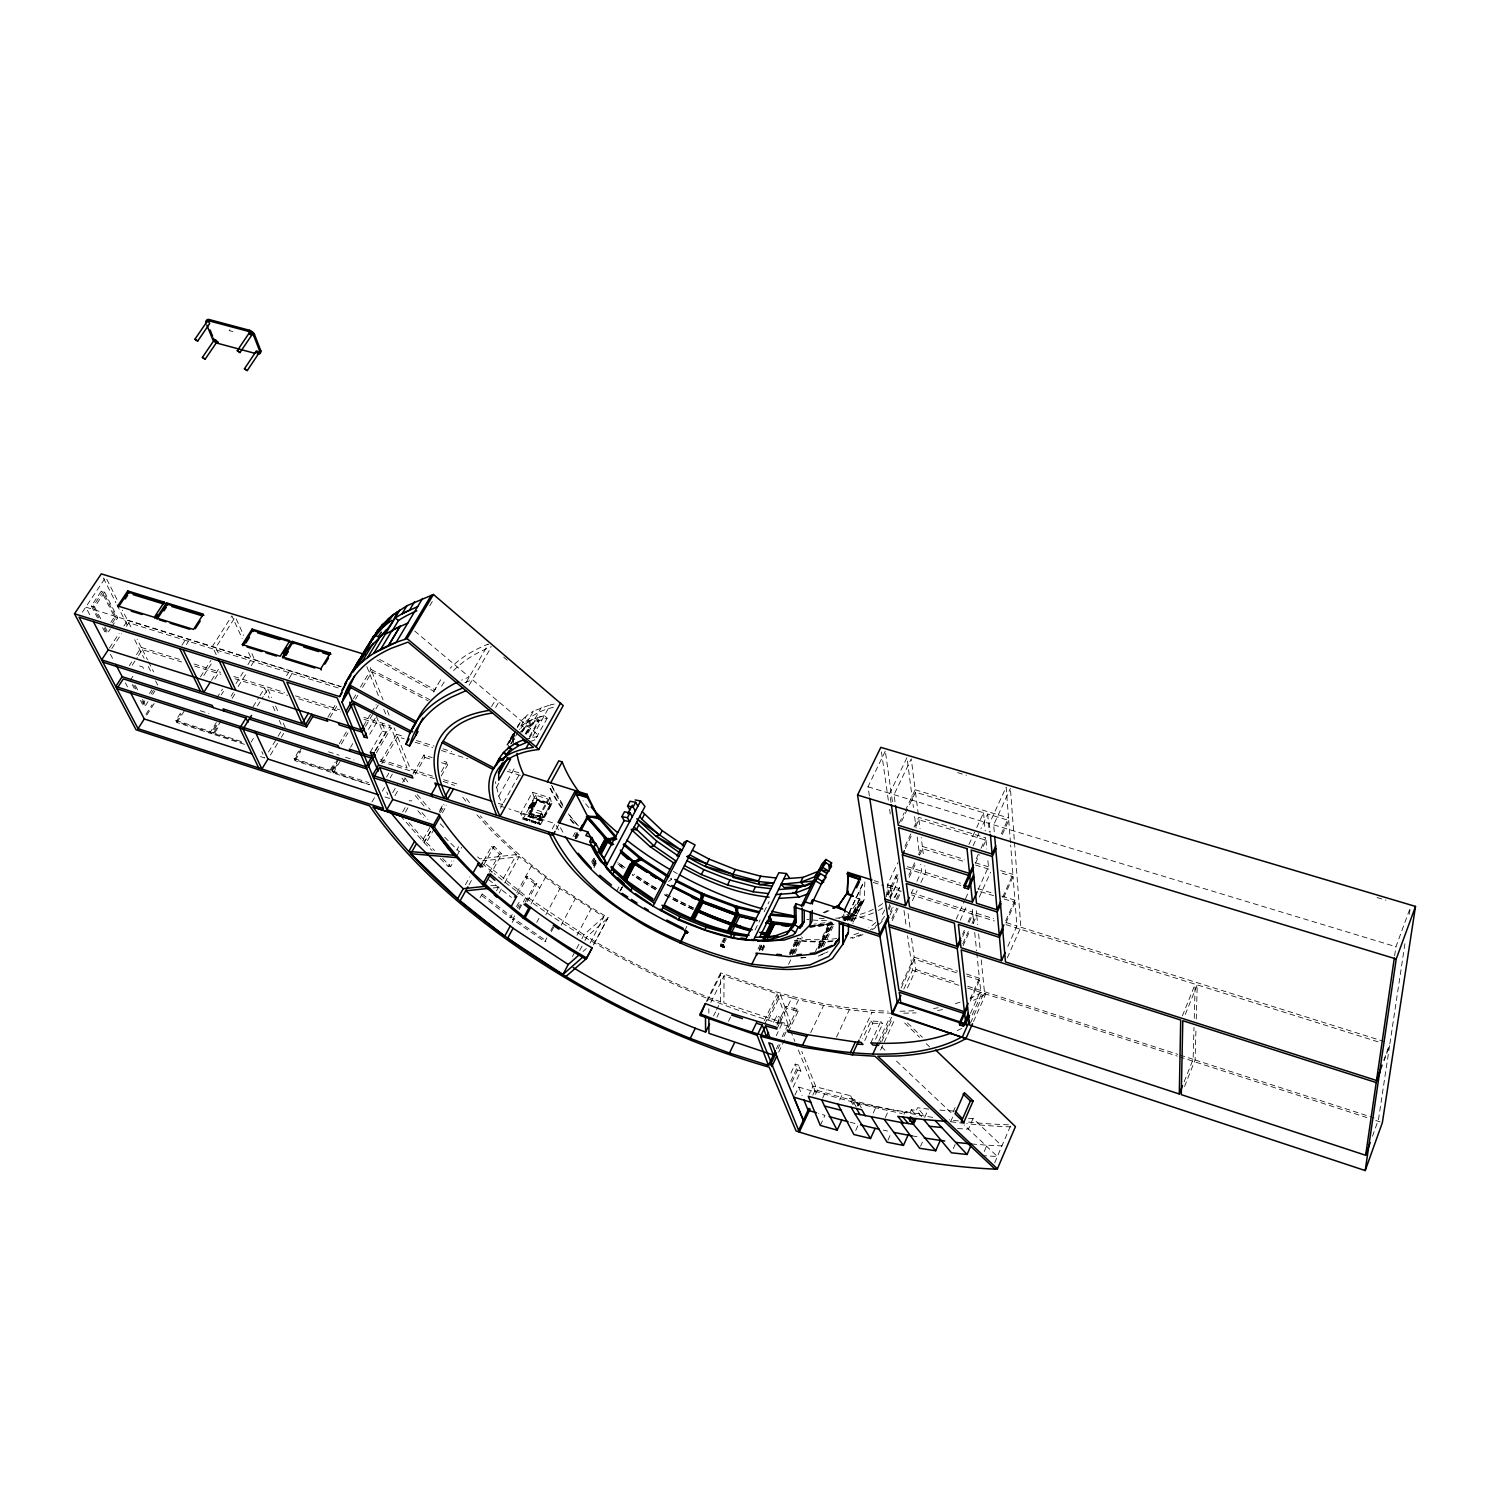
<?xml version="1.0" encoding="UTF-8"?>
<svg xmlns="http://www.w3.org/2000/svg" width="1490" height="1490" viewBox="0 0 1490 1490"><rect width="100%" height="100%" fill="white"/><g stroke="black" fill="none" stroke-linecap="round" stroke-linejoin="round"><path stroke-width="0.75" stroke-dasharray="5 3.75" d="M716.56 1009.885L720.564 1001.82L720.639 972.84L772.081 990.776L797.467 997.779A320.983 144.158 27.1 0 0 888.208 1011.133M788.08 1024.375L777.24 993.904L724.066 975.782L723.879 1003.049L788.08 1024.375L782.194 1036.649M512.951 746.006L514.46 732.987L507.606 745.037M844.662 920.615L844.793 914.301M848.648 919.945L848.797 913.482L874.574 921.714M1184.178 1081.759L1193.118 1059.315L1193.993 1027.448M1194.235 1018.359L1195.166 984.22L1005.452 924.489M1184.531 1086.489L1195.092 1059.949L1196.004 1028.1M1196.265 1018.992L1197.252 984.871L1378.567 1041.976M860.103 890.35L859.86 898.88L849.058 922.049M864.833 881.912L864.256 899.457L852.839 923.428M886.513 896.794L887.425 884.818L897.986 862.505M1394.621 955.798L1395.944 946.727L1409.577 909.664M1404.921 943.71L1389.947 1043.335L1383.633 1060.805M1409.354 914.264L1410.043 909.738M507.252 749.973L511.256 737.196L514.851 739.208L511.256 737.196L508.481 743.603M514.143 734.887L511.07 743.771M1372.458 1136.274L1378.511 1119.381L1389.63 1045.459L1384.098 1060.731M1182.408 1015.826L1195.166 984.22M1185.332 1014.373L1197.252 984.871M994.668 1162.852L1010.928 1124.894A522.32 235.439 27 0 1 967.345 1121.933M968.519 1118.301L973.063 1118.487L1001.932 1145.903L986.957 1145.177L982.432 1155.681L997.406 1156.482L964.049 1124.95M973.063 1118.487L968.444 1129.103L957.046 1128.582M508.891 742.839L511.293 737.308M953.321 1148.66L955.146 1144.488M955.109 1107.461L952.296 1113.831L895.099 1059.763M950.62 1121.728L953.414 1115.377M973.491 1021.581L985.728 993.998L982.394 991.949A320.983 144.158 27.1 0 1 970.232 998.226M1007.855 946.374L1016.906 925.979L1015.081 902.381L1004.316 899.029M920.578 1146.22L922.403 1142.104M1007.296 957.846L1020.855 927.208L1014.411 841.589M970.456 1013.386L980.662 990.459L979.601 980.197L966.582 975.987M924.657 1117.444L928.382 1109.044L917.523 1107.759L916.35 1110.367L921.956 1117.09M972.206 1014.876L982.394 991.949M970.53 1022.96L984.424 991.688L981.184 959.337M970.046 999.157L979.396 978.204L976.825 953.06M1005.713 920.783L1014.913 900.183L1013.088 876.642L999.846 872.544M970.269 1001.112L979.601 980.197M1005.899 922.981L1015.081 902.381M887.984 1140.129L890.741 1133.983M903.964 1114.371L905.138 1111.764L910.148 1112.378L911.321 1109.771L916.35 1110.367M1002.64 897.241L1012.921 874.369L1010.648 845.128M1003.757 897.427L1013.088 876.642M962.521 934.286L964.347 930.244M968.034 922.161L972.616 912.048L972.169 907.745M979.321 897.073L990.608 872.209M962.745 936.446L965.501 930.393M969.171 922.291L972.84 914.208L911.731 894.968M962.801 943.654L968.314 931.511M971.983 923.409L976.565 913.277L976.136 908.975M885.339 1117.556L889.083 1109.286L923.13 1114.483L917.523 1107.759M963.043 945.796L969.45 931.641M973.119 923.539L976.77 915.456L994.426 921.006M960.23 920.28L966.749 905.976M873.252 1112.993L876.064 1106.809L889.083 1109.286M1001.243 833.972L1008.544 817.936L1006.141 787.093L989.416 823.579L990.179 832.277M1002.342 834.419L1008.73 820.394L987.684 814.043L980.886 828.831M978.092 889.605L988.466 866.826L987.646 857.942M976.248 858.761L980.066 850.399M981.035 848.294L985.821 837.846L918.66 817.358L913.78 827.695M975.503 863.194L979.34 854.832M983.158 846.469L986.045 840.192L918.957 819.724L916.033 825.926M994.277 831.718L993.7 824.864L1010.406 788.359M855.744 1130.463L858.519 1124.391M956.226 919.051L964.607 900.668M965.539 898.638L968.332 892.51M878.634 1045.365L891.523 1017.353M856.154 1106.809L853.491 1102.116L854.664 1099.545L849.319 1098.298L850.492 1095.727L813.019 1086.098L809.2 1094.237M850.492 1095.727L854.068 1102.004L852.895 1104.556L849.319 1098.298M881.819 1041.436L891.933 1019.421M907.391 988L915.903 969.487L914.469 959.169L957.884 973.193M973.119 845.743L979.917 830.954M880.609 1050.059L894.671 1019.477M857.663 1105.952L858.855 1103.382L853.491 1102.116M876.064 1106.809L859.395 1103.252L858.221 1105.822L854.664 1099.545M870.868 1042.851L880.739 1021.507L870.849 1021.004L862.766 1038.418M875.543 1039.201L882.713 1023.686L880.739 1021.507M901.785 984.052L914.189 957.176L911.284 936.521M901.133 988.112L914.469 959.169M968.947 844.42L975.764 829.651M976.732 827.527L983.549 812.758L915.475 792.214L908.528 806.798M878.765 1041.249L889.828 1017.223M903.815 989.081L912.476 970.251L907.578 935.776M864.759 1040.579L872.823 1023.164L870.849 1021.004M839.708 1100.03L842.558 1093.884M822.685 1097.962L826.484 1089.805M859.991 1038.158L871.985 1012.325L893.367 1013.349M820.301 1125.416L824.976 1115.358L818.643 1113.458M815.533 1094.368L817.321 1090.345L801.788 1051.456M911.228 893.404L913.128 889.344M916.909 881.242L921.639 871.129L920.764 864.312M912.402 900.742L917.132 890.61M920.913 882.508L925.644 872.376L924.824 865.913M890.294 911.75L892.231 907.634M896.105 899.383L899.979 891.132M890.014 915.177L893.758 907.205M897.501 899.215L901.264 891.244L887.761 886.997M908.9 875.077L914.655 862.803M918.511 854.608L922.347 846.432L921.23 837.529M909.198 877.331L915.922 863.027M919.758 854.85L922.645 848.723L964.552 861.648M891.858 918.492L896.701 908.192M836.486 1037.133L849.319 1009.773L871.985 1012.325M892.175 920.671L897.967 908.304M812.795 1095.187L814.769 1090.978L795.753 1043.503M887.016 894.894L897.93 871.799M888.338 895.043L897.986 874.611M794.896 1095.169L798.714 1087.085L815.812 1092.133L813.019 1086.098M890.201 897.949L895.881 885.898M894.82 897.595L899.55 887.556A190.59 86.625 27.2 0 1 894.093 897.353M790.724 1081.237L798.417 1065.033L795.176 1064.084L789.402 1076.246M791.861 1082.187L797.597 1070.062L795.176 1064.084M904.97 846.301L912.793 829.762M905.287 848.63L912.122 834.177M793.183 1087.178L800.838 1071.012L798.417 1065.033M853.23 922.049L863.716 900.575L852.001 915.884L844.066 919.572M901.58 821.4L907.54 808.884M810.746 1032.607L823.653 1005.433L849.319 1009.773M845.221 920.615L863.809 881.745M845.333 920.652L863.958 881.782M846.618 919.367L849.84 912.886M847.288 920.82L850.231 914.655L842.39 918.417M848.685 919.982L861.313 900.332L851.405 921.099M849.281 920.298L859.488 899.383M850.492 920.932L864.256 899.457L852.522 914.786L844.569 918.324M852.019 921.416L861.909 900.649L852.224 914.134M899.252 823.169L904.225 812.739M905.231 810.653L915.177 789.775L911.247 758.82L894.019 794.673L895.229 803.408M820.841 947.528L832.575 923.111L831.01 922.012L813.838 924.21M821.269 947.119L832.538 923.67L814.546 925.532M822.35 945.871L833.115 923.465M823.411 946.578L834.158 924.191L809.685 927.302M788.21 1032.03L798.193 1011.188L797.094 1009.177L786.012 1006.327L786.813 1008.264L793.593 1010.146L798.566 999.79L823.653 1005.433M776.309 1048.904L778.264 1044.825M778.059 1048.718L780.015 1044.62M783.926 1036.463L786.869 1030.335M788.098 1027.932L797.094 1009.177M842.129 917.859L843.936 914.096M778.711 1052.108L784.578 1039.834M773.534 1022.233L776.514 1016.031L779.922 1017.186L782.157 1023.388L776.216 1035.755M776.942 1023.369L779.922 1017.186M776.998 1025.045L786.012 1006.327M891.039 802.533L889.754 793.369L907 757.553L913.445 807.524M776.793 1029.05L791.786 997.927L798.566 999.79M814.788 952.929L829.464 922.422L832.016 924.75L834.158 924.191M818.01 948.013L830.358 922.329M818.271 948.478L831.01 922.012M818.867 947.864L830.601 923.465L808.4 926.128M819.295 948.255L831.029 923.856L808.828 926.519M764.221 1020.799L777.24 993.904M764.761 1023.965L779.81 992.899M768.579 1019.663L780.592 994.836L791.786 997.927M869.378 795.939L867.981 786.776L885.339 751.109M789.29 953.432L796.126 939.352M789.849 954.55L797.97 937.862M790.091 954.457L797.914 938.365M791.209 953.451L798.212 938.737M792.065 953.712L798.919 939.631M792.494 954.606L800.316 938.476M793.891 952.967L801.713 936.856M788.508 964.384L791.153 958.945M794.747 953.73L802.57 937.62M758 949.018L760.049 944.884M759.174 949.316L761.204 945.182M759.453 950.21L762.396 944.232M759.677 950.471L762.638 944.492M761.576 949.614L764.519 943.636M761.874 950.005L764.836 944.008M762.489 950.75L765.432 944.772M728.536 1021.265L730.566 1017.13M713.561 1015.938L715.572 1011.915M716.913 1017.186L718.906 1013.144M710.842 1002.379L724.066 975.782M755.058 930.039L760.105 919.851M764.146 911.694L769.194 901.525M706.372 1001.504L720.639 972.84M707.433 1001.112L720.676 974.516M721.942 942.183L723.991 938.085M723.116 941.978L725.164 937.88M723.134 942.649L725.183 938.532M724.289 942.928L726.338 938.83M684.879 930.263L686.871 926.333M668.507 881.447L671.58 879.379L670.761 877.442M616.841 890.946L618.909 887.034M590.077 943.077L603.878 916.834L559.905 888.58L519.097 856.713L482.257 861.015M619.765 891.188L621.833 887.276M620.268 890.852L622.317 886.941M620.511 890.685L622.559 886.774M593.262 944.977L608.069 917.579A283.491 125.849 27.4 0 1 480.376 815.868M594.268 943.841L608.069 917.579M572.458 956.543L575.606 950.601M576.649 948.609L580.839 940.656M581.901 938.681L583.987 934.696L603.878 916.834M579.722 950.508L583.912 942.555M584.955 940.562L587.06 936.595L607.045 918.734M577.003 935.292L590.897 909.068M551.375 931.641L554.355 926.072M591.567 862.095L593.672 858.165M592.703 862.151L594.808 858.221M592.126 864.144L595.292 858.24M593.43 864.2L595.516 860.27M561.171 925.216L575.159 899.01M593.821 864.219L595.907 860.289M593.616 865.839L595.777 861.779M593.895 865.932L596 862.021M593.989 867.646L597.118 861.779M514.683 915.791L512.672 919.498L544.837 941.661L546.83 937.955M550.816 930.524L552.79 926.799M536.791 922.31L538.97 918.25M545.806 914.786L559.905 888.58M573.073 836.43L575.214 832.482M574.674 836.598L576.798 832.649M575.643 836.635L577.766 832.705M575.066 838.628L578.25 832.724M575.438 838.684L578.753 832.556M576.518 838.702L579.703 832.78M525.095 902.307L534.966 884.129L536.903 883.589L527.665 876.362L525.542 876.772L539.771 887.872M527.032 901.785L536.903 883.589M531.017 904.02L545.21 877.833M517.719 894.559L527.665 876.362M556.143 829.315L558.769 824.734L564.337 834.773M510.418 917.784L512.299 917.281L482.127 894L480.264 894.521L510.418 917.784L512.448 914.059M516.509 906.609L518.539 902.884L520.42 902.363L517.365 907.95M518.725 908.36L520.755 904.635M512.169 922.478L514.199 918.753L546.402 940.935L544.837 941.661M519.246 909.459L522.282 903.871M523.288 902.027L526.305 896.477L484.008 862.542M516.713 892.92L531.017 866.733M552.213 828.962L555.118 823.616L508.835 808.791M535.674 821.81L535.692 823.132L535.674 821.81L533.513 821.679M543.31 817.433L541.354 811.584L548.208 799.161L535.618 795.157L528.745 807.561L530.738 813.41L537.48 800.8L550.089 804.935L543.31 817.433L530.645 813.186M535.972 821.903L537.871 823.84L537.853 822.499M549.996 797.802L538.263 819.165L540.125 824.752L522.618 819.128L520.699 813.54L532.489 792.252L549.996 797.802L551.952 803.781L540.684 824.287L522.841 817.693L525.039 819.705L525.02 818.382L526.92 818.997L526.939 820.32M538.859 819.053C542.323 816.185 531.651 813 532.154 817.172M520.699 813.54L538.952 819.37L541.932 814.266L530.049 810.467L528.54 813.205L529.49 815.98L541.373 819.779L542.863 817.06L541.932 814.266L538.244 816.296L539.175 819.09L542.863 817.06M499.113 893.087L501.348 889.009M504.682 882.937L519.097 856.713M538.151 822.61L538.169 823.933L538.151 822.61L540.33 824.063M543.217 817.209L550.034 804.786M532.303 807.301L530.068 807.412L530.049 805.531L532.135 807.543L530.049 805.531M532.507 807.096L535.171 802.104L533.327 801.527L530.626 806.407L532.507 807.096L535.171 802.104M537.331 800.223L528.056 816.464L537.182 799.739L551.263 804.339L537.22 799.869L528.056 816.464L542.136 820.971L551.263 804.339M526.92 818.997L527.236 820.413L527.218 819.09L529.099 819.705L529.118 821.027M529.49 815.98L530.999 813.261L530.049 810.467L531.669 816.688L530.999 813.261M529.099 819.705L529.416 821.12L529.397 819.798L531.297 820.394L531.315 821.716M533.476 815.421L532.582 817.042L538.952 819.351M531.297 820.394L531.613 821.828L531.576 820.487L533.476 821.102L533.495 822.424M533.476 821.102L533.793 822.517L533.774 821.195M496.524 890.852L498.759 886.792M503.21 878.709L516.527 854.496L493.097 832.444L476.781 814.62M489.335 872.339L499.429 854.124L501.813 853.956L491.737 872.171M532.489 792.252L534.482 798.23L523.176 818.662L522.841 817.693M480.059 897.725L482.127 894M530.496 806.798L531.949 808.083L531.632 806.034M530.663 806.5L533.364 801.62L535.208 802.197M524.722 818.289L525.02 819.146M531.222 806.537L533.495 801.993L534.705 802.384L532.992 803.445M531.632 806.667L533.401 803.594M532.042 806.798L533.811 803.725M468.996 884.855L472.311 878.895M483.673 860.661L491.551 846.469L494.028 846.376L501.813 853.956M483.878 864.61L494.028 846.376M500.491 808.157L502.465 804.637L498.796 796.126L495.332 781.691M503.546 802.663L520.047 773.161L509.021 769.678M465.457 884.725L469.89 876.772M529.453 736.656L538.337 720.806L535.264 718.292L528.466 721.29L522.711 731.888M529.453 738.314L539.454 720.471L547.202 718.217L544.353 715.647L536.475 717.938L527.572 733.806M498.796 796.126L515.372 766.531M554.206 704.1L550.425 704.77L532.079 737.513L526.193 739.189M529.155 741.741L534.966 740.083L547.202 718.217M521.817 731.702L533.439 711.065L550.425 704.77M521.891 732.428L524.107 728.498L520.718 726.207L526.771 715.461L533.439 711.065M456.778 850.157L458.697 846.748M440.165 858.501L448.248 866.491L451.396 860.903M525.076 734.104L530.626 724.252L527.367 721.831L521.612 725.611L519.395 729.541M448.248 866.491L450.706 866.491L453.854 860.885M456.89 855.856L461.676 847.326M526.044 733.676L531.595 723.805L538.337 720.806L528.466 721.29L531.595 723.805M496.282 787.707L499.616 781.784M526.361 734.142L541.336 707.471M506.861 745L513.268 733.657M517.347 727.772L521.37 720.639L526.771 715.461M509.301 742.523L515.931 730.771M510.735 743.882L515.168 736.023M511.629 743.305L518.278 731.515M442.418 812.832L446.776 805.177M430.387 831.308L423.979 842.539L426.457 842.502L433.907 829.409M495.686 707.452L498.852 701.92M400.456 815.719L422.359 840.751L430.889 825.795M439.774 810.243L443.107 804.395M439.289 812.218L443.666 804.563M440.519 812.665L444.895 804.991M422.359 840.751L425.078 841.012L430.424 831.644M491.532 706.688L495.76 699.313M370.302 752.077L382.334 731.143L376.337 716.224M374.81 751.277L385.742 732.223L382.334 723.693M441.394 771.69L446.814 762.265L440.574 760.291M441.226 775.973L447.726 764.668L446.814 762.265M402.635 811.976L405.895 806.332M405.373 812.199L409.713 804.675M413.028 773.794L423.924 755.02L432.249 757.646M466.053 682.55L488.366 644.09A379.559 168.426 26.5 0 0 450.148 668.265M415.058 774.316L424.855 757.423L423.924 755.02M469.182 685.177L490.34 648.653M392.708 792.68L398.24 783.2M394.962 795.66L398.258 789.961M402.673 782.362L404.889 778.581M371.941 802.03L375.331 796.275M386.581 777.035L388.834 773.18M382.39 791.171L384.606 787.372M390.138 777.929L392.354 774.148M433.367 692.068L438.041 684.115M380.844 761.167L396.657 734.272L394.105 727.809M381.812 763.55L397.606 736.693L404.2 738.779M375.499 750.662L390.268 725.649L363.821 717.342M376.393 752.841L391.144 727.865L362.536 718.869M369.706 734.253L377.547 721.067M350.522 747.328L352.757 743.603M363.448 726.003L370.377 714.362M371.55 712.425L376.169 704.658M365.534 726.319L374.772 710.823M375.927 708.868L378.237 704.993M368.514 729.392L375.219 718.106M341.303 744.069L347.971 732.95M338.807 759.174L330.985 772.267L330.054 770.162L334.542 762.675M338.36 758.112L330.519 771.205L294.61 759.621L302.507 746.602M429.735 605.815L433.199 600.004M337.187 764.426L332.717 771.913L369.446 784.69L333.164 772.975L332.251 770.87L336.721 763.364M333.164 772.975L340.987 759.863M355.495 699.22L357.842 695.308M362.554 687.467L371.978 671.804L428.17 700.803M339.254 743.734L347.04 730.733M353.353 698.847L355.719 694.936M360.431 687.095L371.047 669.457L369.594 665.769M327.893 717.156L335.809 704.044M329.979 717.528L336.759 706.316M330.985 772.267L295.094 760.682L294.126 758.559L298.652 751.128M295.094 760.682L300.719 751.388M268.423 752.077L276.879 738.258M278.09 736.284L282.932 728.386M270.398 755.076L280.064 739.282M281.275 737.308L283.677 733.359M286.546 675.789L289.768 670.556M288.986 678.639L293.288 671.655M251.158 742.076L253.43 738.388M253.002 706.819L258.832 697.45M259.986 695.588L264.661 688.082L234.079 678.471M257.416 705.981L263.227 696.594M264.401 694.731L267.883 689.106L287.7 695.327M180.476 713.133L175.857 720.378L176.919 722.501L211.673 733.732L219.682 720.937M221.284 720.564L213.275 733.359L241.808 742.56M244.509 744.329L213.796 734.402L219.514 725.276M236.016 683.556L243.149 672.214M247.899 664.652L251.456 658.971L247.731 650.757M231.062 696.184L233.334 692.552M238.177 686.499L246.483 673.257M251.233 665.695L254.79 660.014L251.084 651.8M211.673 733.732L210.63 731.609L216.367 722.464M232.105 698.4L235.513 692.962M215.733 725.369L211.152 732.67L176.397 721.439L180.998 714.194M216.739 698.158L222.457 689.106M221.228 694.936L223.5 691.323M211.45 680.39L218.415 669.42M214.858 678.993L219.477 671.692M203.832 675.529L211.952 662.771M176.919 722.501L185.002 709.799M234.098 618.816L215.789 647.554L219.607 655.693M200.424 676.907L210.872 660.48M145.946 714.343L152.148 704.696M146.765 715.107L154.178 703.541M147.976 701.734L145.648 705.347L142.518 704.342L144.847 700.728M149.503 693.502L151.831 689.87M181.929 645.226L186.325 638.39M151.067 693.986L153.395 690.373M152.632 694.489L154.96 690.876M186.418 644.574L189.714 639.452M132.219 665.229L137.304 657.444M138.57 655.488L142.388 649.64L181.687 661.988M130.133 680.539L133.69 675.082M129.313 665.695L131.697 662.044M136.484 654.725L141.252 647.405L137.099 639.191M109.385 648.113L119.107 633.362M123.968 625.986L127.618 620.455L122.403 610.174M111.787 648.541L121.491 633.79M126.352 626.433L128.773 622.745L338.584 688.063M102.624 627.681L104.691 631.611L107.913 632.635L110.353 628.929M111.582 627.085L117.691 617.847L104.579 592.126L101.32 591.12L91.356 606.002L97.502 617.829M110.8 622.373L114.469 616.841L101.32 591.12M112.421 622.876L116.09 617.344L102.94 591.623L92.995 606.505L99.141 618.331M100.761 618.834L94.615 607.026L104.579 592.126M82.397 612.129L105.753 577.263M511.889 736.451L515.335 731.348L511.815 736.414L515.354 738.5M517.272 726.543L521.37 720.639M229.963 329.737L229.181 330.594L234.284 331.953M519.507 732.875L524.107 728.498M583.018 951.458L586.315 948.571M843.917 919.46L853.435 914.748L846.935 911.359M530.626 724.252L524.927 727.958L521.612 725.611M512.672 919.498L514.199 918.753M842.912 918.771L850.771 915.028M823.132 912.681L830.805 909.012M824.529 912.849L830.284 910.111M820.897 954.922L826.652 952.185M838.926 918.306L849.486 913.37L859.86 898.88L855.167 897.129L863.138 901.282M843.712 918.902L853.546 914.32M818.178 956.189L827.974 951.793M528.429 721.365L535.264 718.292M464.88 682.699L472.386 679.626L539.622 736.265M544.353 715.647L536.475 717.938L539.454 720.471M536.754 817.824L536.493 817.749A12.591 10.337 -18.2 0 1 535.338 817.395L535.245 817.116A12.591 10.337 -18.2 0 0 536.4 817.489L536.661 817.544M537.741 736.582L532.079 737.513L534.966 740.083M516.527 854.496L479.854 858.892L476.577 856.024M813.261 925.849L832.612 923.632M801.061 957.865L805.531 957.344M490.713 885.749L497.586 885.004M493.264 887.947L500.174 887.221M809.443 927.078L832.016 924.75M800.838 957.958L807.338 957.306M903.722 1013.2L916.182 1012.883M872.823 1023.164L882.713 1023.686M939.911 1110.124L953.079 1111M971.629 1144.003L986.957 1145.177M409.154 800.707L411.892 800.912M912.085 1135.864L920.187 1137.261M883.402 1130.146L887.537 1131.04M793.593 1010.146L798.193 1011.188M854.068 1102.004L859.395 1103.252M535.432 817.209L535.338 816.948A12.646 10.411 -18.7 0 1 536.493 817.321L537.089 817.824M850.157 1122.212L856.433 1123.851M797.597 1070.062L800.838 1071.012M957.586 772.621L966.414 775.266M1377.039 897.539L1385.942 900.202M915.177 789.775L1008.544 817.936M867.981 786.776L889.754 793.369M894.019 794.673L989.416 823.579M993.7 824.864L1395.944 946.727M922.347 846.432L964.216 859.339M975.242 862.747L988.466 866.826M1000.665 870.588L1012.921 874.369M975.577 865.057L991.036 869.825M91.356 606.002L94.615 607.026M341.359 686.611L85.768 607.119L90.033 615.277M127.618 620.455L251.456 658.971M254.79 660.014L340.223 686.592M114.469 616.841L117.691 617.847M907.373 866.677L921.639 871.129M925.644 872.376L960.473 883.216M977.906 888.636L993.141 893.385M1001.857 896.105L1014.913 900.183M905.995 868.409L961.348 885.656M980.644 891.653L993.569 895.676M888.059 894.689A187.405 83.738 27.2 0 0 887.425 884.818L891.206 886.01A191.428 85.545 27.2 0 1 891.746 897.408M141.252 647.405L180.923 659.865M194.147 664.019L220.595 672.344M233.818 676.497L284.497 692.422M295.504 695.867L339.59 709.724M194.78 666.123L220.986 674.355M298.708 698.791L340.521 711.941M874.239 880.664L878.634 882.061M887.425 884.818L898.805 888.394M911.433 892.789L972.616 912.048M976.565 913.277L993.551 918.622M1006.29 922.627L1016.906 925.979M1020.855 927.208L1385.532 1041.938M873.214 882.415L883.607 885.675M396.657 734.272L403.269 736.358M416.492 740.53L434.112 746.08M442.921 748.855L451.749 751.63M382.334 731.143L385.742 732.223M415.151 742.225L432.696 747.757M441.468 750.532L467.786 758.82M507.252 771.261L520.401 775.415M139.613 665.974L142.761 666.98L144.791 670.947M424.855 757.423L431.094 759.397M441.487 762.694L447.726 764.668M534.482 798.23L551.952 803.781M532.116 804.041L533.755 804.563M531.669 804.824L533.327 805.364M531.241 805.624L532.899 806.146M529.825 805.941L532.452 806.928M380.676 759.602L407.087 768.021L391.144 727.865M432.547 776.141L410.402 769.082L397.606 736.693M443.629 779.68L456.909 783.926L457.691 786.031M528.745 807.561L541.354 811.584M380.062 761.241L393.341 765.488M396.768 766.568L434.335 778.581M443.163 781.393L454.58 785.435M498.2 803.278L502.447 804.637M528.54 813.205L540.442 817.004L541.373 819.779M533.346 815.011L540.144 817.172M500.007 805.96L506.619 808.083M200.275 710.73L208.954 713.505M328.471 751.798L339.012 755.169M345.475 757.237L353.987 759.975M528.019 816.334L542.081 820.841M914.189 957.176L957.66 971.201M966.358 973.994L979.396 978.204M175.857 720.378L210.63 731.609M241.306 741.517L212.753 732.298L213.796 734.402M294.126 758.559L330.054 770.162M332.251 770.87L368.551 782.585M260.415 756.585L264.792 758L261.83 751.686M384.979 796.945L389.412 798.379L386.804 792.084M915.903 969.487L956.915 982.767M967.699 986.268L980.662 990.459M984.424 991.688L1177.733 1054.324M1179.931 1055.032L1193.118 1059.315M1195.092 1059.949L1374.097 1117.947M912.476 970.251L958.815 985.281M967.643 988.131L1177.212 1056.093M1179.409 1056.82L1366.926 1117.612M1375.754 1120.48L1380.168 1121.914M782.157 1023.388L778.767 1022.252L776.514 1016.031M817.414 1090.382L817.321 1090.345A522.32 235.439 27 0 0 933.336 1117.463M814.769 1090.978L818.029 1092.096A526.734 237.487 27 0 0 902.027 1113.496M720.564 1001.82L710.339 998.058A386.264 173.268 27.3 0 1 596.149 942.22L587.06 936.595M667.203 884.389L671.282 886.438M671.059 886.96L667.036 884.743L671.115 886.811M371.047 669.457L431.15 700.337M844.96 911.023L849.486 913.37L846.804 911.526M379.578 659.362L435.043 689.889A379.559 168.426 26.5 0 1 441.543 678.583M376.97 659.977L434.354 691.565M583.987 934.696L526.305 896.477M670.519 878.69L671.58 879.379M848.816 913.687L852.001 915.884M488.515 879.603L511.461 897.408M414.667 631.015L469.276 677A382.055 165.111 26.5 0 0 461.639 680.148M503.713 657.164L507.215 660.163M881.652 1047.042L885.023 1050.208M907.447 1022.922L922.403 1037.282M904.672 1022.978L919.609 1037.301M926.259 1043.67L929.574 1046.855M491.551 846.469L499.429 854.124M426.457 842.502L434.54 850.492M442.623 858.501L450.706 866.491M423.979 842.539L432.081 850.529M444.635 837.138L459.106 851.572M409.024 822.629L425.078 841.012M417.852 810.746L423.644 817.433M422.024 812.646L427.816 819.332M417.2 794.58L430.238 809.722M911.321 1109.771L916.946 1116.476M462.738 797.169L466.668 802.216M404.908 777.855L408.968 783.498M551.468 785.211L562.605 804.395M858.855 1103.382L862.412 1109.64M556.18 825.516L560.37 833.078M110.428 654.259L112.57 658.338M125.402 682.886L127.507 686.89M104.84 626.713L107.913 632.635M135.348 685.512L138.44 691.472M142.556 699.406L145.648 705.347M104.244 628.184L106.293 632.132M133.783 685.009L135.832 688.976M142.016 700.877L144.083 704.845M132.2 684.506L134.268 688.473M140.451 700.375L142.518 704.342M103.369 577.99L115.903 602.686M116.946 604.754L128.438 627.402M134.696 639.75L144.102 658.263M148.274 666.514L151.403 672.679M155.593 680.911L157.679 685.028M106.796 579.312L117.207 599.893M128.773 622.745L130.859 626.862M142.388 649.64L147.491 659.753M148.516 661.765L153.638 671.878M216.199 654.632L212.362 646.492L231.9 615.854L242.144 638.446M264.661 688.082L269.224 698.158M272.875 706.223L275.613 712.276M279.282 720.341L281.107 724.364M236.24 618.946L243.671 635.373M267.883 689.106L271.72 697.581M275.557 706.074L278.425 712.443M283.23 723.041L286.099 729.411M798.714 1087.085L802.123 1095.523M790.557 1030.559L794.878 1041.342M366.838 666.589L378.795 696.687M383.787 709.296L386.227 715.423M371.978 671.804L383.042 699.816M387.288 710.581L389.84 717.044M780.592 994.836L791.451 1025.511M532.563 803.315L534.091 803.501M535.618 795.157L537.573 801.043L550.127 805.028L548.208 799.161M890.219 885.693L890.536 887.872A190.534 85.135 27.2 0 1 890.145 902.176M895.881 876.139L896.198 878.392M881.465 751.947L888.319 800.204M889.623 809.387L890.275 813.987M904.002 910.502L906.274 926.594M885.656 753.381L892.659 803.389M908.081 913.575L910.018 927.339M914.618 816.613L916.071 827.974M917.244 837.045L919.591 855.223M915.475 792.214L918.38 815.067M918.957 819.724L920.094 828.626M922.645 848.723L923.465 855.167M972.84 914.208L973.771 923.353M974.721 932.498L976.583 950.788M976.77 915.456L977.701 924.694M978.632 933.932L980.252 950.099M983.549 812.758L985.207 830.992M986.045 840.192L986.846 849.058M987.684 814.043L989.285 832.053M1008.73 820.394L1010.481 842.874M1010.574 790.668L1014.243 839.261M708.83 1008.711L708.849 1013.2M882.341 921.062A191.428 85.545 27.2 0 1 877.461 925.905M875.654 927.376A191.428 85.545 27.2 0 1 872.395 929.667M863.008 934.603A191.428 85.545 27.2 0 1 852.094 938.272M832.5 941.494A191.428 85.545 27.2 0 1 794.245 940.283M692.664 909.347A191.428 85.545 27.2 0 1 663.609 894.428M655.637 889.828A191.428 85.545 27.2 0 1 632.431 875.003M623.267 868.521A191.428 85.545 27.2 0 1 619.728 865.895M573.278 823.169A191.428 85.545 27.2 0 1 567.727 816.408M561.302 807.692A191.428 85.545 27.2 0 1 548.841 785.658M890.405 905.79A191.428 85.545 27.2 0 1 889.158 909.645M875.766 922.422A187.405 83.738 27.2 0 1 868.819 927.804M858.668 932.982A187.405 83.738 27.2 0 1 850.567 935.72M836.859 938.514A187.405 83.738 27.2 0 1 797.374 938.625M693.092 907.783A187.405 83.738 27.2 0 1 672.623 897.557M670.612 896.458A187.405 83.738 27.2 0 1 664.615 893.162M656.811 888.655A187.405 83.738 27.2 0 1 634.051 874.127M625.074 867.757A187.405 83.738 27.2 0 1 617.81 862.3M578.381 825.907A187.405 83.738 27.2 0 1 568.323 813.596M563.052 806.183A187.405 83.738 27.2 0 1 552.231 786.59M884.65 909.98A187.405 83.738 27.2 0 1 880.683 916.834M882.62 903.536A186.585 84.8 27.2 0 1 875.3 908.323M873.252 909.384A186.585 84.8 27.2 0 1 835.704 918.194M824.212 918.417A186.585 84.8 27.2 0 1 817.563 918.212M677.261 873.606A186.585 84.8 27.2 0 1 673.331 871.389M897.986 878.001A186.585 84.8 27.2 0 1 889.176 897.241M882.676 907.876A190.59 86.625 27.2 0 1 875.282 912.01M873.27 912.923A190.59 86.625 27.2 0 1 842.744 920.112M826.503 920.69A190.59 86.625 27.2 0 1 806.798 919.423M588.941 807.599A190.59 86.625 27.2 0 1 583.074 800.8M788.825 1026.237A390.417 175.15 27.3 0 1 494.14 873.531M492.426 872.116A390.417 175.15 27.3 0 1 483.43 864.572M443.685 827.416A390.417 175.15 27.3 0 1 436.179 819.556M424.091 806.071A390.417 175.15 27.3 0 1 414.239 794.245M404.61 781.71A390.417 175.15 27.3 0 1 401.983 778.097M985.728 993.998A325.137 146.057 27.1 0 1 971.201 1001.261M942.537 1009.605A325.137 146.057 27.1 0 1 936.223 1010.704M961.702 1028.454A323.125 141.326 27.2 0 1 955.444 1031.322M960.137 1002.118A320.983 144.158 27.1 0 1 953.879 1004.055M938.272 1007.706A320.983 144.158 27.1 0 1 933.578 1008.507M913.798 1010.686A320.983 144.158 27.1 0 1 896.943 1011.244M469.48 802.589A283.491 125.849 27.4 0 1 465.737 797.616M1010.909 1126.868A526.734 237.487 27 0 1 966.787 1123.684M964.533 1123.441A526.734 237.487 27 0 1 950.881 1121.746M958.368 1120.927A522.32 235.439 27 0 1 949.316 1119.791M441.599 686.182A375.312 166.526 26.5 0 1 445.082 680.725M453.612 670.537A375.312 166.526 26.5 0 1 491.458 646.716M520.848 728.554A169.562 75.506 27.7 0 1 553.293 707.34M884.538 916.369A190.534 85.135 27.2 0 1 880.497 921.584M878.932 923.204A190.534 85.135 27.2 0 1 870.421 929.797M861.034 934.491A190.534 85.135 27.2 0 1 850.175 937.974M833.096 940.767A190.534 85.135 27.2 0 1 796.2 939.966M693.465 909.273A190.534 85.135 27.2 0 1 670.947 898.004M668.936 896.924A190.534 85.135 27.2 0 1 662.957 893.609M655.153 889.083A190.534 85.135 27.2 0 1 632.412 874.518M621.702 866.882A190.534 85.135 27.2 0 1 617.884 863.995M574.097 823.43A190.534 85.135 27.2 0 1 568.64 816.818M562.047 807.915A190.534 85.135 27.2 0 1 549.717 786.31M889.679 904.393A190.534 85.135 27.2 0 1 887.612 910.632M693.781 908.118A187.572 83.812 27.2 0 1 671.58 897.017M655.824 888.115A187.572 83.812 27.2 0 1 634.181 874.276M623.062 866.342A187.572 83.812 27.2 0 1 617.419 862.077M576.798 824.249A187.572 83.812 27.2 0 1 568.379 813.875"/><path stroke-width="1.5" d="M792.624 927.749L794.207 924.526L799.981 927.972L802.216 925.644L802.235 908.006M802.216 925.644L804.209 921.509L804.246 910.464M1179.298 1093.995L1180.695 1020.035L961.218 949.856L969.599 1025.045L1179.298 1093.995L1182.538 1085.838M762.489 941.01L784.243 940.06L800.484 934.584L810.169 924.843L810.448 912.141M847.214 894.149L848.164 873.773L847.214 894.149L853.174 896.384M776.197 878.001L760.757 876.213L735.315 869.49L732.912 874.257L732.838 877.368L759.714 884.594L772.341 886.14M812.255 910.464L812.013 921.062L810.169 924.843M812.404 904.095L812.497 899.848L844.457 910.073L844.83 912.197M848.555 924.247L848.35 932.852L842.986 944.083L832.482 958.498C808.604 973.045 779.754 970.083 753.325 966.414C714.883 958.591 678.304 943.896 644.034 924.992C606.207 901.636 566.461 874.239 548.506 831.923M202.398 357.395L205.099 359.295L217.074 341.694L215.975 340.055L214.392 339.795L202.398 357.395L205.21 359.127M214.281 339.962L217.074 341.694M237.357 350.522L239.946 352.627L251.959 334.803L250.86 333.145L249.258 332.885L237.227 350.709L240.076 352.46M1376.201 1082.56L1182.781 1020.706L1181.291 1094.647L1365.641 1155.272L1376.201 1082.56L1380.15 1071.645M994.668 836.281L1005.471 961.925L1376.518 1080.474L1394.305 958.07M249.128 333.052L249.873 334.449M244.435 368.812L247.266 370.563L259.037 352.981L257.956 351.342L256.224 351.23L244.435 368.812L247.266 370.563M1365.213 1170.563L1396.223 959.001L1415.5 906.423L880.814 747.347L857.551 795.027L892.249 1014.187L1365.213 1170.563L1382.366 1122.622L1415.5 906.423M256.224 351.23L256.653 352.329M194.892 339.273L197.723 341.061L209.699 323.553L208.637 321.915L206.887 321.765L194.892 339.273L197.723 341.061M498.908 772.938L502.279 763.048M418.057 731.515L409.564 746.062L405.932 744.199L410.178 732.298A382.911 163.975 26.5 0 1 462.85 688.082M365.143 654.538L101.283 573.874L74.5 613.768L339.701 696.612L348.083 678.248L377.92 629.916L382.558 624.459L393.602 614.439L406.938 605.741L433.441 594.491L563.239 705.589L538.747 749.526A171.052 73.513 27.7 0 0 500.063 816.352L523.549 774.26A169.562 75.506 27.7 0 1 516.937 753.325M387.679 811.752L342.029 702.237L345.55 692.254A382.353 164.533 27.3 0 1 391.46 648.243L408.037 642.097L533.457 747.328L525.896 748.52A175.187 75.282 27.7 0 0 497.064 763.718L493.06 769.455A175.187 75.282 27.7 0 0 489.018 790.37L490.285 798.361L496.561 815.216M409.526 733.937L415.766 723.265L350.02 687.151L348.418 691.658L352.18 700.803L412.674 731.888M344.209 696.054L351.975 681.619A381.496 165.651 27.3 0 1 354.788 675.529M1365.641 1155.272L1370.185 1142.607M1376.518 1080.474L1382.049 1065.182M496.449 765.096C500.323 752.32 511.908 743.622 524.238 739.748L527.218 742.281M74.5 613.768L136.037 729.746L369.688 805.885A393.9 170.549 27.3 0 0 769.194 1067.194L796.051 1130.929L799.311 1132.065A531.483 231.304 27 0 0 995.022 1169.129L997.406 1168.849L1015.454 1126.608L935.701 1050.04M903.201 1122.79L897.781 1116.382L923.726 1119.53L951.495 1152.813L967.085 1154.471L970.716 1146.089M973.156 1100.98L970.4 1100.98L961.125 1122.175L963.862 1122.194L973.156 1100.98L964.384 1092.598L955.053 1113.831L963.862 1122.194M851.125 1107.256L854.701 1113.514L900.724 1122.417L919.647 1148.287L935.683 1150.764L940.246 1140.39L944.753 1140.967M997.406 1168.849L877.815 1056.187L896.514 1056.019A328.042 142.221 27.2 0 0 965.948 1038.549L972.542 1023.705M1001.522 960.659L999.473 937.378L958.368 924.359L960.976 947.696L1001.522 960.659L1005.135 952.501M968.183 1003.329L959.411 1022.978L959.635 1024.934L963.453 1026.182L968.258 1012.958M963.453 1026.182L968.463 1014.913M965.818 1023.798L964.663 1013.666L899.215 992.228L900.761 1002.416L965.818 1023.798L969.524 1015.472M969.413 1021.116L962.577 1036.5A323.851 140.377 27.2 0 1 872.879 1054.026C813.391 1051.828 755.337 1035.55 700.226 1013.871L705.347 1003.552L731.236 1013.293L775.992 1027.131L776.793 1029.05L765.581 1025.884L760.533 1036.314L799.311 1132.065L810.15 1108.914M910.39 1116.662L914.618 1121.691L909.589 1121.076L910.763 1118.468L915.773 1119.083L913.445 1124.298L900.724 1122.417M871.371 1117.109L887.053 1142.178L903.443 1145.419L908.025 1135.157L912.085 1135.864M999.269 935.199L997.22 911.973L906.33 883.458L909.552 906.814L999.269 935.199L1003.869 924.899M959.635 1024.934L967.457 1007.389M999.473 937.378L1003.143 929.145M997.015 909.738L992.321 856.452L971.182 849.971L976.49 903.294L997.015 909.738L1000.759 901.413M997.22 911.973L1000.963 903.666M888.953 924.694L957.008 946.429L960.677 938.346M848.071 1121.672L841.794 1120.052L837.138 1130.146L820.301 1125.416L808.25 1096.286L837.808 1104.127L853.882 1134.523L870.533 1138.528L875.152 1128.358L879.286 1129.252M869.732 798.23L898.917 990.273L964.44 1011.71L957.251 948.59L960.92 940.488M895.527 805.587L898.265 825.255L992.098 854.031L995.767 846.003M992.321 856.452L995.972 848.443M904.318 850.697L902.363 854.832L906.013 881.205L972.449 902.027L977.161 891.672M973.864 877.014L968.407 888.99L964.291 887.705L964.049 885.395L973.361 865.038M964.291 887.705L973.603 867.385M968.407 888.99L968.165 886.68L973.64 874.686M356.762 665.676L353.167 671.618C361.455 646.977 388.853 637.18 396.768 612.185M353.167 671.618L356.017 665.434M362.759 655.786L373.171 637.794L369.092 643.55M367.49 647.964L377.92 629.916M872.879 1054.026L877.833 1043.261A323.125 141.326 27.2 0 0 951.365 1032.961M885.321 925.16L897.185 1002.137L892.1 1013.2L965.948 1038.549M892.249 1014.187L900.929 995.357M850.399 1052.648L855.372 1041.957L860.978 1042.292L862.971 1044.453L857.216 1044.118M760.533 1036.314L803.762 1047.34L852.261 1054.79L859.06 1040.132M798.603 1130.351L808.921 1108.318M885.06 899.066L905.548 905.548L909.328 897.446M888.357 915.866L879.621 934.435L794.3 907.019L795.884 903.76L802.253 905.808L804.283 901.636L810.635 903.685L812.497 899.848M889.064 917.169L879.957 936.558L839.41 923.521L839.038 921.397M802.495 1045.291L807.505 1034.749L855.372 1041.957M756.864 955.053L755.97 953.153L788.843 956.654L815.16 953.935L834.214 945.331L836.114 941.326M702.703 894.875L699.872 900.779L673.331 887.463M674.784 879.472L704.398 894.41L701.473 900.444L671.729 885.451M586.799 958.07L585.793 959.188L569.478 949.484L523.307 918.212L528.82 908.062L523.996 904.337L525.933 903.797L530.663 907.466A285.372 123.353 27.4 0 0 592.145 947.882L586.799 958.07A285.987 122.515 27.4 0 1 525.15 917.635L497.66 895.658L473.056 872.991A285.987 122.515 27.4 0 1 434.372 826.969L373.133 807.003C424.892 880.869 498.461 936.297 575.233 982.059A389.71 168.724 27.3 0 0 690.261 1038.4L729.467 1053.057L768.43 1065.35L775.34 1050.953M770.237 1065.145L776.104 1052.797M844.457 910.073L860.065 877.498L847.307 873.475L847.847 872.376L872.041 879.975M856.527 887.798L859.451 881.689M771.801 1066.505L776.737 1056.187L772.248 1043.987L768.84 1042.832L773.366 1055.05L708.923 1033.334L708.868 1017.67M765.581 1025.884L769.976 1037.822L766.568 1036.668L768.561 1032.533M860.065 877.498L860.438 879.659L847.68 875.654L847.847 872.376M837.492 907.112L848.238 891.448L837.492 907.112L841.235 909.068M768.43 1065.35L757.162 1035.345L762.21 1024.934L757.665 1023.649M799.981 927.972L801.974 923.856M812.106 903.014L823.691 879.23M824.659 877.238L831.495 866.193L825.795 862.766L823.3 864.908M801.303 906.144L821.828 864.107L825.944 859.469L831.625 862.896L828.999 868.316L831.495 866.193M820.468 873.68L815.514 880.832L821.232 884.259L826.186 877.107L820.468 873.68L817.991 875.803M751.947 1032.198L756.995 1021.768M350.355 751.388L349.424 749.191L372.09 756.417L370.302 752.077L373.711 753.176L378.572 765.003L372.5 775.322L594.082 846.599C609.168 882.471 645.263 902.791 678.211 919.833C711.661 933.336 751.053 949.372 786.59 934.36L790.166 928.941L795.53 932.61L797.523 928.512L804.209 921.509M776.067 894.521L795.269 893.106L809.387 887.668L813.875 880.385M813.317 882.918L804.619 886.178L784.168 887.593L781.17 884.222L800.558 882.304L814.695 876.79L819.183 869.527M729.467 1053.057L734.458 1042.851M788.582 932.163L795.232 918.585M803.333 905.808L825.944 859.469M786.59 934.36L796.237 922.31L795.884 903.76M826.596 873.233L820.86 869.899L825.795 862.766M772.509 939.464L774.074 936.279L788.154 931.138M811.827 882.657L797.709 888.133L795.269 893.106L799.292 897.054L807.99 893.851M781.17 884.222L804.619 886.178L800.558 882.304L802.998 877.368L817.135 871.818M763.104 938.681L771.243 922.161L768.672 916.48L771.094 919.554L769.79 916.704M552.175 833.115C589.388 907.187 674.896 945.573 751.817 964.235L757.125 953.451M764.258 938.979L772.919 921.379M765.581 938.495L773.44 922.534L775.061 924.582M767.462 937.657L774.334 923.688L792.457 925.271M767.778 938.029L774.632 924.061L792.755 925.663M745.689 939.538L778.842 872.693L786.441 873.55L789.16 877.442M573.166 967.513L580.485 972.039A388.853 169.879 27.3 0 0 695.308 1028.249L705.589 1032.086L709.575 1024.021M753.307 940.544L786.441 873.55M781.263 893.46L759.695 937.191L777.892 936.26M678.341 919.051L706.111 930.319L733.154 937.862L735.147 933.857L747.812 935.571M757.162 1035.345L700.281 1015.51L705.347 1003.552M690.261 1038.4L695.308 1028.249M759.639 911.768L734.663 905.715L737.494 913.929L737.606 906.628L701.455 893.106L700.915 894.149L701.473 900.444L737.494 913.929L756.026 918.455M727.064 931.939L736.302 913.482M728.256 932.386L738.016 912.886M729.411 932.665L738.63 914.208M731.441 932.74L739.636 916.35L735.278 907.056M730.156 937.471L731.739 934.323L747.254 936.372M684.469 865.56L701.362 874.537L727.511 884.948L752.99 891.746L755.449 886.829L770.907 888.673M758.354 881L732.912 874.257L706.8 863.902L689.945 854.925L687.039 856.545C713.226 873.028 743.082 881.074 773.776 882.9L759.714 884.594L758.354 881L760.757 876.213M704.546 930.412L706.13 927.283L731.739 934.323M727.511 884.948L729.988 880.068L755.449 886.829M690.298 919.535L700.319 899.848M680.52 941.643L685.921 931.008L687.114 931.455L687.3 933.317L685.605 932.61L680.204 943.226M692.142 918.79L702.014 899.401M693.334 919.237L702.665 900.891M686.89 933.113L687.84 932.256L684.674 930.673L687.84 932.256M693.837 920.447L702.833 902.754L702.107 894.596M678.211 919.833L679.812 916.704L706.13 927.283M701.362 874.537L703.857 869.676L729.988 880.068M732.912 874.257L705.292 866.323L709.24 859.153L735.315 869.49M661.15 910.763L695.085 844.96L687.002 840.658L684.115 842.278L682.308 845.743M634.07 827.08L654.147 845.985L676.348 861.239L673.461 862.822L653.756 900.854L630.102 884.613L610.993 867.497M676.963 856.042L680.595 849.058M652.955 906.404L687.002 840.658M630.512 891.132L632.132 888.021L611.775 869.21M638.819 824.957L656.699 841.124L654.147 845.985L650.031 846.581L631.164 829.427L636.249 829.818L638.819 824.957L636.658 822.219M678.956 852.206L655.581 836.002L681.843 850.622L636.789 818.811L655.581 836.002L659.716 835.369L662.193 830.638L642.227 811.715M623.174 877.424L630.382 863.734M623.025 879.212L632.3 861.593L641.259 859.711M623.397 879.137L632.673 861.518L620.92 851.703M624.403 878.932L633.678 861.313M624.981 880.311L635.131 861.034M626.433 879.119L634.665 863.474L664.484 882.732L665.415 882.117L634.591 862.077L620.306 850.064M626.675 878.932L634.908 863.287L664.745 882.564M626.396 880.385L635.653 862.766M624.031 843.657L642.73 859.432L634.591 862.077L640.123 857.514L668.824 876.176M488.683 888.413L465.681 890.815L513.082 928.233L507.643 938.234L562.959 974.497L568.249 964.496L579.74 954.364M610.118 872.321L644.984 806.481L640.663 800.987L635.131 799.944M612.353 875.021L613.992 871.911M659.716 835.369L641.873 819.202L644.388 814.471M632.3 816.744L630.028 812.851L624.478 811.789L621.889 816.65L624.161 820.543L603.86 858.668L601.476 855.707M627.774 813.745L632.337 805.177M586.874 796.424L587.414 795.418L598.794 818.736L586.874 796.424L575.55 793.947L587.414 797.671L586.688 795.343L574.823 791.6L587.563 816.222L607.697 839.447L615.798 836.71M624.161 820.543L629.711 821.605L627.439 817.712L630.028 812.851M635.355 810.97L633.101 807.058L635.634 802.309L630.084 801.266L627.551 806.015L629.823 809.908M603.413 864.144L605.07 861.034L595.758 843.452L589.761 841.533L591.903 837.548L585.887 835.611L587.861 831.96L558.024 822.406L574.823 791.6M605.666 866.882L640.663 800.987M597.956 852.336L605.294 838.572L586.296 816.93M598.44 852.355L605.778 838.591L586.781 816.948M599.725 852.41L607.063 838.646M600.116 853.658L608.255 838.404M601.215 852.224L606.449 842.427M601.289 853.938L608.609 840.211M594.082 846.599L595.758 843.452M579.852 830.507L587.563 816.222L597.285 816.576L597.825 815.589L615.5 836.002M580.392 828.775L582.515 824.827M580.765 830.805L588.233 817.004L597.937 817.358M586.688 795.343L587.246 794.319L523.549 774.26M587.414 797.671L587.246 794.319M525.15 917.635L530.663 907.466M511.07 906.758L516.62 896.589L490.601 874.202L488.217 874.369L482.592 884.538L523.307 918.212M555.044 831.346L552.827 835.387L373.487 777.706L379.559 767.387L412.879 778.059L411.929 775.675L378.572 765.003M559.458 823.244L576.109 792.922M510.139 926.221L504.7 936.204L460.112 900.835L467.897 886.848M547.277 781.822L558.769 760.85L562.214 761.93A186.585 84.8 27.2 0 0 579.61 792.866M550.704 782.809L562.214 761.93M484.976 884.389L490.601 874.202M477.545 864.107L480.283 866.733L482.536 862.673M538.747 749.526L536.083 746.9L560.613 702.963M486.131 886.233L463.241 888.692L457.654 898.712L410.756 853.714L416.511 843.638L390.101 811.771M473.056 872.991L478.737 862.785A285.372 123.353 27.4 0 1 440.239 816.669L439.42 814.583L392.745 799.46L379.559 767.387M525.896 748.52L528.987 743.026M498.293 772.882L503.732 763.234M507.457 758.317L498.74 773.813L498.684 780.257L510.623 759.025L506.991 757.442M492.538 712.984L492.221 713.058A222.96 95.826 27.7 0 0 446.721 735.483L442.195 742.709L493.06 769.455L499.69 757.87L503.248 759.956L508.91 751.128M503.769 752.32L507.364 754.424L509.561 750.494M440.239 816.669L434.372 826.969L433.553 824.883L386.804 809.666L392.745 799.46M450.073 787.875L444.094 798.342A227.095 97.614 27.7 0 1 489.428 710.376M453.537 788.974L447.484 799.292A222.96 95.826 27.7 0 1 442.195 742.709M433.553 824.883L439.42 814.583M437.371 783.814L431.374 794.263L432.286 796.647M414.518 841.384L408.763 851.461L453.91 855.26L431.243 826.335L373.133 807.003M370.377 641.706L373.86 635.671L365.627 649.584M405.932 744.199L409.042 738.891M409.694 733.508L416.436 721.626A382.055 165.111 26.5 0 1 458.026 681.824M374.363 752.58L365.981 766.773L115.736 686.499L122.161 676.665L115.754 664.447M367.9 767.238L375.257 754.778M363.448 726.003L361.139 729.876L108.174 649.957L93.237 621.404M364.38 728.256L362.07 732.13L339.143 724.885L338.174 722.631M346.798 713.673L353.13 703.131L367.471 738.016L364.044 736.917L366.279 733.154M352.106 672.586C365.274 655.879 384.811 645.58 404.852 639.415L431.206 595.367M404.852 639.415L407.068 638.595L433.441 594.491M414.462 601.904L409.601 610.006L401.965 613.861M400.121 626.228L388.555 645.449L400.121 626.228L385.295 634.237M422.545 598.458L396.228 642.32L373.785 653.29L399.972 609.913M380.714 649.268L392.243 630.121L407.85 623.025M416.772 610.881A379.615 168.165 27.3 0 0 398.501 620.455L395.111 617.959L402.077 613.787L406.938 605.741M391.963 631.294L398.501 620.455M345.829 711.345L352.18 700.803M344.749 684.059L359.407 659.548M341.936 690.187L346.425 682.774M348.679 679.049L350.932 675.343M359.165 661.728C366.279 642.413 382.222 630.121 393.621 614.42L387.791 619.281L382.967 627.253L388.797 622.41M356.632 667.315L368.03 648.467M377.771 632.393L382.558 624.459M339.701 696.612L342.011 692.794M361.772 662.305L373.208 643.401M376.802 640.961L386.431 629.637M367.508 657.63L378.981 638.633M343.333 698.568L350.02 687.151M342.029 702.237L350.783 687.728M102.847 662.119L306.549 726.896L312.826 716.56L311.838 714.306L305.562 724.643L101.637 659.865L108.174 649.957M308.393 713.226L302.097 723.544L283.305 681.023L79.044 617.158L138.049 728.666L383.47 808.567L337.15 697.86L286.825 682.122L306.549 726.896M321.263 669.979L320.76 668.786L330.352 653.142L292.152 641.408L282.504 656.941L283.007 658.133L292.673 642.6L330.836 654.333L330.352 653.142M324.857 664.112L328.452 658.245M255.162 731.702L267.976 759.025L261.886 768.989L243 729.187L251.587 715.349M117.971 687.076L123.316 678.881L246.018 718.068L239.76 728.144L258.701 767.946M285.95 655.432L288.352 651.558M283.119 653.533L286.751 647.722M210.239 682.197L203.813 692.329L183.121 649.696M242.33 644.518L252.071 629.115L289.842 640.7L280.195 656.233L242.33 644.518L242.87 645.71L252.611 630.307L290.364 641.892M245.85 643.047L249.501 637.273M138.049 728.666L144.288 718.962L130.654 692.906M195.302 628.687L200.219 621.069M164.217 602.146L154.327 617.288L117.766 605.964L127.73 590.953L164.217 602.146L164.794 603.338L128.326 592.145L118.362 607.156L117.766 605.964M154.904 618.48L157.381 614.7M156.562 617.978L166.452 602.835L203.348 614.159L193.514 629.413L156.562 617.978L157.139 619.169L167.029 604.027L203.907 615.351M163.9 610.9L166.358 607.119M125.179 598.961L127.674 595.218M257.249 353.968A4.824 2.365 34.6 0 0 260.005 351.863L260.787 350.69L254.455 334.393A4.694 2.309 34.8 0 0 249.351 330.24L209.401 319.605A4.824 2.347 35.1 0 0 206.551 320.965M260.005 351.863L253.672 335.567L254.455 334.393M205.955 322.92A4.824 2.347 35.1 0 1 206.197 320.965L206.477 320.778A4.824 2.347 35.1 0 1 208.619 320.76L248.551 331.395L249.351 330.24M215.547 342.383A4.526 2.198 34.9 0 0 217.559 343.277L218.341 342.123A4.526 2.198 34.9 0 1 217.857 341.974M215.044 342.048L214.579 341.694A4.526 2.198 34.9 0 1 212.623 339.292L213.405 338.137A4.526 2.198 34.9 0 0 213.852 338.938M208.619 320.76L209.401 319.605M835.089 943.729L837.808 939.966M834.214 945.331L839.336 938.234M251.959 334.803L250.972 335.045M259.037 352.981L256.951 352.608M814.695 876.79L816.744 874.518M809.387 887.668L811.417 885.395M592.145 947.882L585.793 959.188L566.051 976.397M794.207 924.526L796.237 922.31M828.608 866.137L831.625 862.896M795.53 932.61L793.332 934.919L778.171 940.209L757.702 941.214M507.364 754.424L511.927 750.122L508.518 747.812M562.959 974.497L582.59 957.288M388.76 622.429L391.945 620.194M640.644 859.264L634.163 863.809L647.182 872.265M402.077 613.787L417.721 606.56M832.724 908.099L839.373 904.933L834.121 908.267M816.315 952.557L832.109 945.405M466.016 690.689L451.451 697.096A378.739 162.168 26.5 0 0 420.087 723.451L416.678 728.759A378.739 162.168 26.5 0 0 409.564 746.062M514.497 896.961L516.62 896.589M796.927 954.773L801.396 954.326M810.318 953.395L814.788 952.929M800.558 882.304L813.41 881.093M783.796 878.876L802.998 877.368M778.525 889.567L797.709 888.133M792.643 892.696L797.187 892.38M778.823 898.396L799.292 897.054M754.89 937.378L774.074 936.279M770.833 937.024L759.993 936.726M480.283 866.733L482.76 866.64L478.737 862.785M604.176 838.516L616.767 839.075L597.285 816.576M615.37 839.783L607.697 839.447L613.619 844.439M877.833 1043.261L870.868 1042.851L872.861 1045.03L878.634 1045.365M852.261 1054.79L875.021 1056.205L995.022 1169.129M923.726 1119.53L946.225 1121.411M410.756 853.714L455.94 857.551M770.442 914.04L794.99 916.238M769.92 915.102L794.468 917.318M766.903 921.099L793.891 924.415M782.064 925.458L788.88 926.072M929.332 1126.272L941.68 1127.483M781.915 925.271L788.769 925.961M776.923 954.308L781.468 954.773M956.059 1142.402L971.629 1144.003M751.817 964.235L783.554 967.532L809.871 964.943L828.887 956.431L839.093 942.369L839.41 923.521L843.377 924.731L842.986 944.083L843.005 922.664M752.99 891.746L768.468 893.609M769.101 897.185C738.947 894.056 709.966 882.918 683.593 868.242M733.154 937.862L750.047 940.171M749.191 935.217C719.484 930.971 690.932 919.721 664.782 905.194M740.884 937.992L745.205 938.588M751.686 939.501L758.168 940.413M924.228 1137.969L940.246 1140.39M820.86 869.899L829.055 871.203L823.337 867.776M627.551 806.015L633.101 807.058M621.889 816.65L627.439 817.712M893.702 1132.344L908.025 1135.157M587.563 816.222L598.794 818.736M807.505 1034.749L787.111 1030.018L788.21 1032.03L806.705 1036.314M837.808 1104.127L861.872 1109.789L865.28 1115.787M860.605 1124.876L875.152 1128.358M734.142 906.777L759.118 912.83M739.636 916.35L757.013 920.596M740.921 926.445L741.014 926.463A187.572 83.812 27.2 0 1 699.872 910.874M750.625 930.17L741.312 927.879A190.534 85.135 27.2 0 1 699.648 912.066M759.528 932.368L766.214 934.025M739.543 916.126L756.957 920.485M821.735 1100.011L824.492 1106.027L841.422 1110.367M217.559 343.277L255.051 353.372M735.147 933.857L708.122 926.333L680.371 915.083L661.914 905.212M829.166 1116.532L841.794 1120.052M811.063 1102.283L793.947 1097.199L803.315 1120.294L776.737 1056.187M816.52 1112.825L808.083 1110.311L803.818 1099.75M857.551 795.027L1396.223 959.001M133.206 594.659L163.23 603.878M171.927 606.56L202.286 615.873M257.584 632.859L279.785 639.676M303.774 647.051L318.618 651.614M322.846 652.918L329.215 654.874M282.504 656.941L320.76 668.786M131.269 611.161L142.016 614.476M159.318 619.84L165.837 621.851M170.177 623.193L189.733 629.264M247.079 647.014L261.793 651.558M266.002 652.862L276.507 656.121M285.13 658.785L314.893 668.004M902.363 854.832L969.766 875.747L972.449 902.027M964.049 885.395L968.165 886.68M312.826 716.56L327.726 721.272L326.757 719.018M885.395 901.282L954.364 923.13L957.008 946.429M122.161 676.665L212.195 705.403L213.256 707.601M249.258 719.111L372.984 758.615L378.181 771.168M889.269 926.836L957.251 948.59M491.812 801.229L434.894 783.014L435.806 785.398M116.909 688.715L366.894 768.952M144.288 718.962L251.642 753.735M267.976 759.025L378.367 794.785M897.185 1002.137L967.569 1025.288M959.411 1022.978L963.229 1024.226M731.59 1015.044L742.448 1018.638M847.624 874.891L860.438 879.659M687.039 856.545L706.8 863.902M700.915 894.149L737.066 907.689M711.773 904.821L725.928 910.111M727.939 910.874L733.601 912.997M702.833 902.754L736.433 915.363L735.874 907.242M708.923 903.648L715.256 906.05M702.814 902.568L736.433 915.363M673.443 887.221L700.002 900.519M676.255 881.54L703.876 895.453M666.812 920.038L683.24 928.326M685.921 931.008C640.197 908.788 592.238 881.577 565.455 836.784M691.472 897.185L695.532 899.271M353.13 703.131L410.104 732.54M847.363 893.05L853.211 896.105M837.846 906.628L845.482 910.614M443.145 741.201L494.084 767.983M692.384 850.194L709.24 859.153M686.964 860.699L703.857 869.676M662.752 907.652L679.812 916.704M659.865 909.179L676.292 917.952M350.616 685.456L416.436 721.626M499.15 758.652L502.745 760.664M818.01 878.728L823.728 882.173M503.173 752.878L506.712 755.039M622.094 893.329L627.718 896.961M631.462 899.401L637.087 903.033M644.574 907.876L648.336 910.297M375.443 635.113L378.963 637.403M639.582 858.557L668.265 877.238M656.457 878.299L650.888 874.686L656.513 878.281M634.33 863.697L647.256 872.209M513.082 928.233L568.249 964.496M553.256 925.327L559.011 929.239M632.132 888.021L654.557 903.312M631.667 891.057L606.505 868.521M635.317 893.553L651.707 904.803M656.699 841.124L678.863 856.378M838.2 906.33L843.638 910.092M662.193 830.638L684.283 845.892M652.788 898.731L627.905 881.521L611.179 866.435M650.031 846.581L673.461 862.822M509.412 747.254L512.746 749.6L518.408 745.95L515.149 743.547M516.211 743.082L519.377 745.521L526.119 742.597L523.009 740.102M599.688 875.226L611.477 885.06M607.492 840.472L612.52 844.681M612.148 844.755L607.119 840.546L616.152 838.535L615.24 837.771M620.548 851.777L632.3 861.593M407.068 638.595L536.083 746.9M623.248 844.513L642.171 860.475M606.356 840.714L609.708 843.526M621.386 853.36L628.072 858.985M607.585 841.422L610.993 844.327M622.913 854.478L628.035 858.836M494.289 894.931L496.878 897.148M488.217 874.369L494.885 880.311M609.242 870.067L595.758 854.366L590.822 844.998M617.624 877.61L624.329 883.644M963.099 1094.014L970.4 1100.98M482.592 884.538L448.956 849.635L430.871 825.832M416.511 843.638L463.241 888.692M935.254 1120.648L967.085 1154.471M955.276 1111.149L961.683 1118.022M578.12 853.23L591.325 868.149M907.801 1117.593L935.683 1150.764M902.791 1116.979L908.304 1123.534M605.07 861.034L607.305 863.753L601.755 862.636L599.353 859.674L589.761 841.533M599.148 852.541L604.94 859.786M639.713 816.464L641.873 819.202M769.976 919.367L772.397 922.44M884.389 1119.623L903.443 1145.419M854.701 1113.514L870.533 1138.528M635.634 802.309L637.869 806.22M856.489 1108.523L859.972 1114.65M591.903 837.548L596.149 845.612M598.272 849.654L600.414 853.696M824.492 1106.027L837.138 1130.146M587.861 831.96L592.778 841.347M127.73 590.953L128.922 593.337M179.731 648.634L200.498 691.267M166.452 602.835L167.606 605.219M224.152 711.084L223.09 708.886L338.137 745.596L339.087 747.794M218.117 658.71L232.459 689.218M246.018 718.068L247.992 722.278M222.457 661.802L235.811 690.28M252.071 629.115L253.132 631.499M292.152 641.408L293.176 643.792M349.703 702.2L364.044 736.917M210.09 329.942L212.586 336.088M206.793 324.969L212.623 339.292M762.21 1024.934L766.568 1036.668M847.307 873.475L847.68 875.654M891.355 804.824L905.548 905.548M687.114 931.455L687.281 933.261M990.384 834.456L992.098 854.031M700.226 1013.871L700.281 1015.51M794.3 907.019L794.654 925.532M705.478 1016.404L705.589 1032.086M248.551 331.395A4.694 2.309 34.8 0 1 253.672 335.567M260.787 350.69A4.805 2.365 34.6 0 1 258.534 352.906M767.834 935.571A191.428 85.545 27.2 0 1 761.297 934.007M750.271 931.045A191.428 85.545 27.2 0 1 698.94 912.215M767.853 933.708A187.517 83.794 27.2 0 1 761.353 932.181M752.245 929.797A187.517 83.794 27.2 0 1 699.145 910.558M791.674 915.326A186.585 84.8 27.2 0 1 771.783 911.247M762.694 908.9A186.585 84.8 27.2 0 1 679.254 874.704M669.438 869.154A186.585 84.8 27.2 0 1 626.862 840.23M617.735 832.761A186.585 84.8 27.2 0 1 591.139 807.003M415.747 735.445A377.901 163.285 26.5 0 1 422.955 718.05M378.702 635.932A378.981 168.985 27.3 0 1 381.459 632.17M848.35 932.852L845.705 936.484L848.35 932.852M770.051 923.763L765.692 922.72L770.032 923.763M723.265 944.977L720.918 944.232L721.067 946.076L724.289 947.1L723.265 944.977M724.252 947.044L721.048 946.038L724.289 947.1M967.01 848.648L898.6 827.658L902.027 852.504L969.524 873.419L967.01 848.648"/></g></svg>
